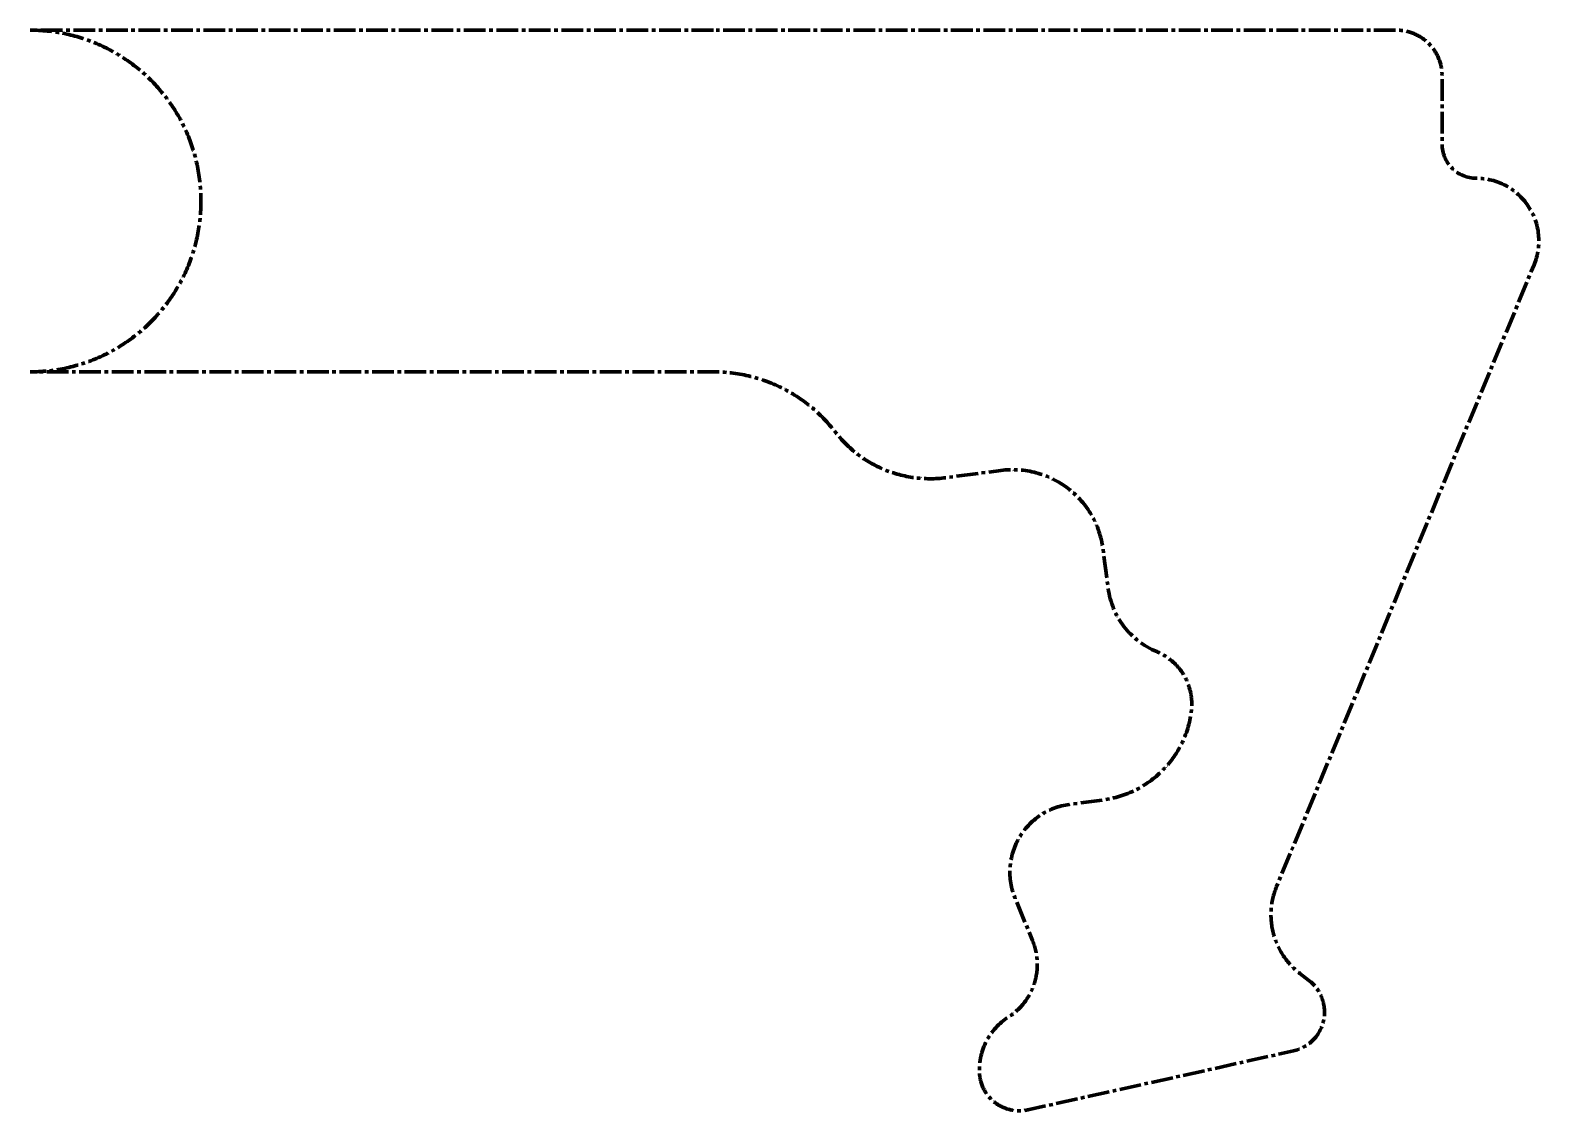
# Model space of a CAD drawing. Header units: millimetres. Extents: x -600 to 725, y -949 to 0.
import ezdxf

# ---------------------------------------------------------------- set-up
doc = ezdxf.new("R2010")
doc.units = ezdxf.units.MM
doc.linetypes.add('CENTER2', pattern=[28.575, 19.05, -3.175, 3.175, -3.175])
doc.layers.add('nyroad_center', color=7, linetype='CENTER2', lineweight=100, true_color=0xffffff)

msp = doc.modelspace()

# ---------------------------------------------------------------- linework, layer by layer
at = {"layer": 'nyroad_center', "color": 1, "true_color": 0xff0000, "flags": 128}
msp.add_lwpolyline([(0, 0), (-600, 0, -1), (-600, -300), (0, -300, -0.233167), (107.1, -352.8, 0.267949), (204.1, -393), (252.5, -386.6, -0.414214), (342.2, -455.5), (346.8, -490.2, 0.267949), (389.4, -545.7, -0.339454), (419.8, -598.5, -0.339454), (342.4, -675.9), (312.6, -679.9, 0.493145), (265, -762.3), (280.3, -799.3, -0.36397), (259.1, -866.7, 0.267949), (233.7, -915.5, 0.466308), (276.2, -948.1), (509.4, -896.4, 0.63707), (523.1, -834.5), (515.2, -828.4, -0.339454), (494.7, -752), (720.8, -206, 0.534511), (670, -130, -0.414214), (640, -100), (640, -40, 0.414214), (600, 0), (0, 0)], format="xyb", dxfattribs=at)

doc.saveas('drawing.dxf')
